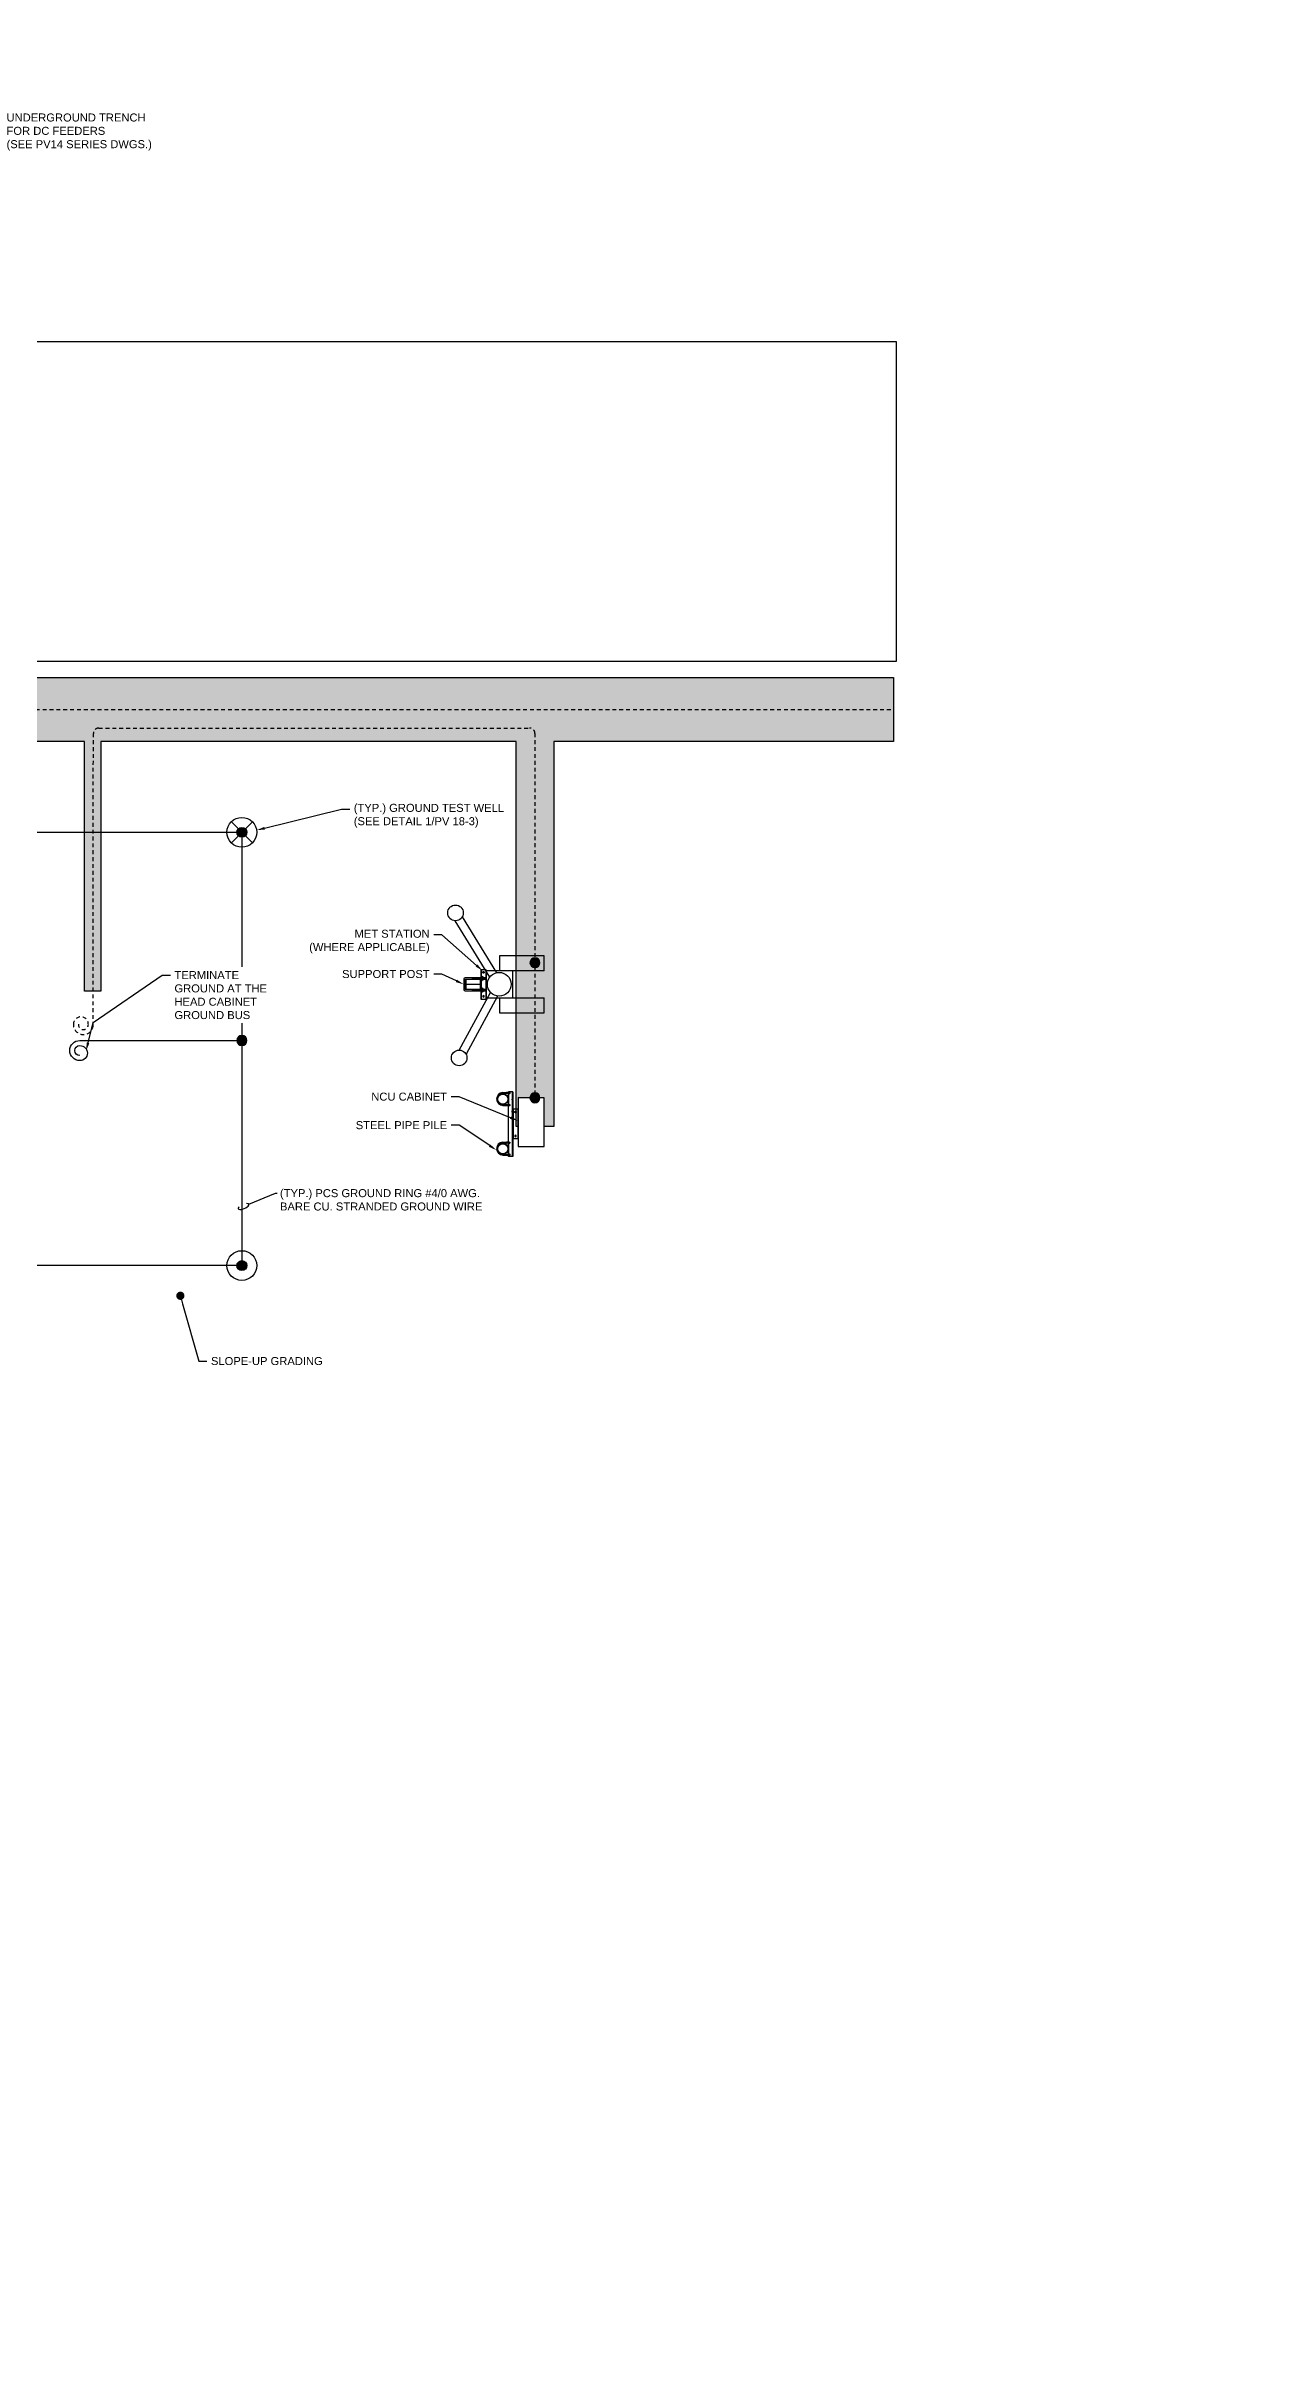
# Model space of a CAD drawing. Header units: feet. Extents: x -17 to 5745, y -41 to 4380.
# Drawn here: x 1877.4 to 1917.5, y 4144.1 to 4219.4 of the extents above; entities that cross this region are included whole.
import ezdxf
from ezdxf import colors
from ezdxf.entities.mleader import LeaderData, LeaderLine
from ezdxf.math import Vec2, Vec3

# ---------------------------------------------------------------- set-up
doc = ezdxf.new("R2010")
doc.units = ezdxf.units.FT
doc.header["$MEASUREMENT"] = 0
doc.set_wipeout_variables(frame=1)
doc.linetypes.add('HIDDEN2', pattern=[0.1875, 0.125, -0.0625])
for name, color, linetype in [('C-ARRY-TABL', 253, 'Continuous'), ('E- AUX. RACK DETAIL', 3, 'Continuous'), ('E-CABL-UG1', 124, 'HIDDEN2'), ('E-CABL-UG4', 64, 'Continuous'), ('E-COMB-BOX', 41, 'Continuous'), ('E-GRND', 3, 'Continuous'), ('E-SOLTEC GATEWAY', 6, 'Continuous'), ('E-TREN', 6, 'Continuous'), ('E-TREN-HATCH', 254, 'Continuous'), ('G-ANNO-TEXT', 1, 'Continuous'), ('G-TEXT', 7, 'Continuous'), ('S-BEAM', 7, 'Continuous'), ('S-BOLT', 93, 'Continuous'), ('S-STEL-ANGL', 3, 'Continuous')]:
    doc.layers.add(name, color=color, linetype=linetype)
doc.styles.add('NEI-A', font='arial.ttf')

# ---------------------------------------------------------------- blocks, each defined once
blk = doc.blocks.new('GRND_ROD')
at = {"linetype": 'Continuous'}
h = blk.add_hatch(color=256, dxfattribs=at)
edge = h.paths.add_edge_path()
edge.add_arc((0, 0), 0.0312, 0, 360)
for radius in [0.0937, 0.0312]:
    blk.add_circle((0, 0), radius, dxfattribs=at)
blk = doc.blocks.new('GRND_TEST_WELL')
at = {"linetype": 'Continuous'}
h = blk.add_hatch(color=256, dxfattribs=at)
edge = h.paths.add_edge_path()
edge.add_arc((0, 0), 0.0312, 0, 360)
for p, q in [((-0.066, 0.066), (0.066, -0.066)), ((-0.066, -0.066), (0.066, 0.066))]:
    blk.add_line(p, q, dxfattribs=at)
for radius in [0.0937, 0.0312]:
    blk.add_circle((0, 0), radius, dxfattribs=at)
blk = doc.blocks.new('BracketAngle_BottomView')
for p, q in [((81.54, 214.54), (70.54, 214.54)), ((72.41, 214.54), (72.41, 214.4)), ((74.41, 214.54), (74.41, 214.4)), ((77.66, 214.54), (77.66, 214.4)), ((79.66, 214.54), (79.66, 214.4))]:
    blk.add_line(p, q)
for points in [[(70.54, 216.4), (81.54, 216.4), (81.54, 214.4), (70.54, 214.4)], [(71.7, 215.68), (71.85, 215.4), (71.7, 215.13), (71.38, 215.13), (71.22, 215.4), (71.38, 215.68)], [(80.38, 215.68), (80.22, 215.4), (80.38, 215.13), (80.7, 215.13), (80.85, 215.4), (80.7, 215.68)]]:
    blk.add_lwpolyline(points, close=True)
for centre in [(71.54, 215.4), (80.54, 215.4)]:
    blk.add_circle(centre, 0.2)
blk = doc.blocks.new('GRND_CONNECTION')
at = {"linetype": 'Continuous'}
h = blk.add_hatch(color=256, dxfattribs=at)
edge = h.paths.add_edge_path()
edge.add_arc((0, 0), 0.0312, 0, 360)
blk.add_circle((0, 0), 0.0312, dxfattribs=at)
blk = doc.blocks.new('Equipment Callout Arrowhead .75')
at = {"color": 0}
blk.add_ellipse((-0.25, 0), major_axis=(0.743, 0), ratio=0.350959, start_param=-0.80282, end_param=3.944413, dxfattribs=at)
blk = doc.blocks.new('Coil Spare')
at = {"color": 64}
for centre, radius, start, end in [((0.125, 0), 0.125, 0, 180), ((0.125, 0), 0.0625, 0, 180), ((0.15625, 0), 0.09375, 180, 0)]:
    blk.add_arc(centre, radius, start, end, dxfattribs=at)
blk = doc.blocks.new('_Dot')
at = {"color": 0, "linetype": 'ByBlock', "lineweight": -2}
blk.add_line((-0.5, 0), (-1, 0), dxfattribs=at)
at = {"color": 0, "linetype": 'ByBlock', "const_width": 0.5}
blk.add_lwpolyline([(-0.25, 0, 1), (0.25, 0, 1)], format="xyb", close=True, dxfattribs=at)

msp = doc.modelspace()

# ---------------------------------------------------------------- hatches: boundary and pattern name
at = {"layer": 'E-TREN-HATCH'}
h = msp.add_hatch(color=256, dxfattribs=at)
h.dxf.hatch_style = 1
h.paths.add_polyline_path([(1875.146, 4198.741), (1905.226, 4198.741), (1905.226, 4196.643), (1894.093, 4196.643), (1894.093, 4184.021), (1892.86, 4184.021), (1892.86, 4196.643), (1879.242, 4196.643), (1879.242, 4188.457), (1878.712, 4188.457), (1878.712, 4196.643), (1875.146, 4196.643)])

# ---------------------------------------------------------------- linework, layer by layer
at = {"layer": 'C-ARRY-TABL'}
msp.add_lwpolyline([(1875.162, 4209.744), (1905.313, 4209.744), (1905.313, 4199.264), (1875.162, 4199.264)], dxfattribs=at)
at = {"layer": 'E- AUX. RACK DETAIL'}
for points in [[(1893.782, 4189.129), (1893.782, 4189.618), (1892.315, 4189.618), (1892.315, 4189.129)], [(1892.751, 4188.237), (1892.751, 4189.129)], [(1890.991, 4186.529), (1892.019, 4188.418)], [(1892.252, 4188.298), (1891.216, 4186.395)], [(1892.315, 4188.237), (1892.315, 4187.748), (1893.782, 4187.748), (1893.782, 4188.237)]]:
    msp.add_lwpolyline(points, dxfattribs=at)
for centre, radius in [((1892.303, 4188.684), 0.389), ((1890.991, 4186.273, -37.658), 0.256)]:
    msp.add_circle(centre, radius, dxfattribs=at)
at = {"layer": 'E-CABL-UG1'}
for points in [[(1863.091, 4194.773), (1863.091, 4195.594, -0.414214), (1865.189, 4197.692), (1905.239, 4197.692)], [(1878.511, 4187.382, 1), (1878.834, 4187.344, 1), (1878.349, 4187.402, 1), (1878.996, 4187.324), (1878.996, 4194.529)]]:
    msp.add_lwpolyline(points, format="xyb", dxfattribs=at)
at = {"layer": 'E-CABL-UG4', "flags": 128}
msp.add_lwpolyline([(1883.867, 4179.466), (1840.331, 4179.466), (1840.331, 4193.664), (1883.867, 4193.664)], close=True, dxfattribs=at)
at = {"layer": 'E-COMB-BOX', "const_width": 0.00437}
msp.add_lwpolyline([(1892.755, 4183.058), (1892.755, 4185.156)], dxfattribs=at)
at = {"layer": 'E-TREN'}
msp.add_lwpolyline([(1875.146, 4198.741), (1905.226, 4198.741), (1905.226, 4196.643), (1894.093, 4196.643), (1894.093, 4184.021), (1892.86, 4184.021), (1892.86, 4196.643), (1879.242, 4196.643), (1879.242, 4188.457), (1878.712, 4188.457), (1878.712, 4196.643), (1875.146, 4196.643)], dxfattribs=at)
at = {"layer": 'S-BEAM'}
for centre, radius in [((1892.424, 4184.921, 37.658), 0.175), ((1892.424, 4184.921, 37.658), 0.166), ((1892.424, 4183.294, 37.658), 0.175), ((1892.424, 4183.294, 37.658), 0.166)]:
    msp.add_circle(centre, radius, dxfattribs=at)
at = {"layer": 'S-BOLT'}
for p, q in [((1891.745, 4188.558), (1891.716, 4188.558)), ((1891.745, 4188.49), (1891.731, 4188.476)), ((1891.745, 4188.477), (1891.731, 4188.463)), ((1891.774, 4188.544), (1891.745, 4188.544)), ((1891.774, 4188.436), (1891.745, 4188.436)), ((1891.774, 4188.436), (1891.774, 4188.544)), ((1892.414, 4185.137, 37.658), (1892.547, 4185.137, 37.658)), ((1892.42, 4185.104, 37.658), (1892.547, 4185.104, 37.658)), ((1892.605, 4185.137, 37.658), (1892.65, 4185.137, 37.658)), ((1892.605, 4185.104, 37.658), (1892.65, 4185.104, 37.658)), ((1892.618, 4185.132, 37.658), (1892.64, 4185.132, 37.658)), ((1892.618, 4185.11, 37.658), (1892.64, 4185.11, 37.658)), ((1892.424, 4184.744, 37.658), (1892.65, 4184.744, 37.658)), ((1892.425, 4184.711, 37.658), (1892.65, 4184.711, 37.658)), ((1892.618, 4184.738, 37.658), (1892.64, 4184.738, 37.658)), ((1892.618, 4184.717, 37.658), (1892.64, 4184.717, 37.658)), ((1892.414, 4183.511, 37.658), (1892.547, 4183.511, 37.658)), ((1892.42, 4183.478, 37.658), (1892.547, 4183.478, 37.658)), ((1892.424, 4183.117, 37.658), (1892.65, 4183.117, 37.658)), ((1892.425, 4183.085, 37.658), (1892.65, 4183.085, 37.658)), ((1892.605, 4183.511, 37.658), (1892.65, 4183.511, 37.658)), ((1892.605, 4183.478, 37.658), (1892.65, 4183.478, 37.658)), ((1892.618, 4183.505, 37.658), (1892.64, 4183.505, 37.658)), ((1892.618, 4183.483, 37.658), (1892.64, 4183.483, 37.658)), ((1892.618, 4183.112, 37.658), (1892.64, 4183.112, 37.658)), ((1892.618, 4183.09, 37.658), (1892.64, 4183.09, 37.658))]:
    msp.add_line(p, q, dxfattribs=at)
at = {"layer": 'S-BOLT', "linetype": 'HIDDEN2'}
for p, q in [((1892.605, 4185.137, 37.658), (1892.547, 4185.137, 37.658)), ((1892.605, 4185.104, 37.658), (1892.547, 4185.104, 37.658)), ((1892.591, 4184.711, 37.658), (1892.547, 4184.711, 37.658)), ((1892.605, 4183.511, 37.658), (1892.547, 4183.511, 37.658)), ((1892.605, 4183.478, 37.658), (1892.547, 4183.478, 37.658)), ((1892.591, 4183.085, 37.658), (1892.547, 4183.085, 37.658))]:
    msp.add_line(p, q, dxfattribs=at)
at = {"layer": 'S-BOLT'}
for points in [[(1891.716, 4188.558), (1891.716, 4188.422)], [(1891.716, 4188.422), (1891.745, 4188.422), (1891.745, 4188.558)], [(1891.731, 4188.558), (1891.731, 4188.422)], [(1891.774, 4188.468), (1891.875, 4188.468), (1891.875, 4188.512), (1891.774, 4188.512)], [(1892.759, 4184.366), (1892.759, 4184.23)]]:
    msp.add_lwpolyline(points, dxfattribs=at)
at = {"layer": 'S-BOLT', "flags": 128}
for points in [[(1892.64, 4185.099), (1892.618, 4185.099), (1892.618, 4185.143), (1892.64, 4185.143)], [(1892.64, 4185.143), (1892.64, 4185.099)], [(1892.65, 4185.137), (1892.65, 4185.104)], [(1892.64, 4184.706), (1892.618, 4184.706), (1892.618, 4184.749), (1892.64, 4184.749)], [(1892.64, 4184.749), (1892.64, 4184.706)], [(1892.65, 4184.744), (1892.65, 4184.711)], [(1892.64, 4183.473), (1892.618, 4183.473), (1892.618, 4183.516), (1892.64, 4183.516)], [(1892.64, 4183.079), (1892.618, 4183.079), (1892.618, 4183.123), (1892.64, 4183.123)], [(1892.64, 4183.516), (1892.64, 4183.473)], [(1892.64, 4183.123), (1892.64, 4183.079)], [(1892.65, 4183.511), (1892.65, 4183.478)], [(1892.65, 4183.117), (1892.65, 4183.085)]]:
    msp.add_lwpolyline(points, dxfattribs=at)
at = {"layer": 'S-BOLT'}
for centre, radius, start, end in [((1892.43, 4184.924, 37.658), 0.213, 94.33379, 268.47546), ((1892.427, 4184.924, 37.658), 0.18, 92.28594, 269.12375), ((1892.43, 4183.298, 37.658), 0.213, 94.33379, 268.47546), ((1892.427, 4183.298, 37.658), 0.18, 92.28594, 269.12375)]:
    msp.add_arc(centre, radius, start, end, dxfattribs=at)
at = {"layer": 'S-STEL-ANGL', "linetype": 'HIDDEN2'}
for p, q in [((1892.605, 4185.104, 37.658), (1892.605, 4185.137, 37.658)), ((1892.605, 4184.711, 37.658), (1892.605, 4184.744, 37.658)), ((1892.723, 4184.893, 37.658), (1892.723, 4184.925, 37.658)), ((1892.723, 4184.499, 37.658), (1892.723, 4184.532, 37.658)), ((1892.747, 4184.893, 37.658), (1892.747, 4184.925, 37.658)), ((1892.747, 4184.499, 37.658), (1892.747, 4184.532, 37.658)), ((1892.605, 4183.478, 37.658), (1892.605, 4183.511, 37.658)), ((1892.605, 4183.085, 37.658), (1892.605, 4183.117, 37.658))]:
    msp.add_line(p, q, dxfattribs=at)
at = {"layer": 'S-STEL-ANGL'}
for p, q in [((1892.723, 4185.164, 37.658), (1892.723, 4184.925, 37.658)), ((1892.723, 4184.893, 37.658), (1892.723, 4184.532, 37.658)), ((1892.723, 4184.499, 37.658), (1892.723, 4183.045, 37.658))]:
    msp.add_line(p, q, dxfattribs=at)
for points in [[(1892.605, 4184.925), (1892.605, 4185.164)], [(1892.747, 4185.164), (1892.605, 4185.164)], [(1892.747, 4185.164), (1892.747, 4184.925)], [(1892.605, 4183.045), (1892.605, 4184.893)], [(1892.747, 4184.893), (1892.747, 4184.532)], [(1892.747, 4184.499), (1892.747, 4183.045)], [(1892.747, 4183.045), (1892.605, 4183.045)]]:
    msp.add_lwpolyline(points, dxfattribs=at)
for points in [[(1892.606, 4185.156), (1892.606, 4184.692), (1892.613, 4184.692), (1892.613, 4185.156)], [(1892.606, 4183.529), (1892.606, 4183.065), (1892.613, 4183.065), (1892.613, 4183.529)]]:
    msp.add_lwpolyline(points, close=True, dxfattribs=at)

# ---------------------------------------------------------------- block references
at = {"layer": 'E-GRND'}
for name, p, xscale, yscale, zscale, rotation in [('GRND_TEST_WELL', (1883.867, 4193.664), 5.214970900475605, 5.214970900475605, 5.214970900475605, 270), ('GRND_CONNECTION', (1893.476, 4189.392), -5.259062130537732, 5.259062130537732, 5.259062130537732, 180), ('GRND_ROD', (1883.867, 4179.466), 5.214970900475605, 5.214970900475605, 5.214970900475605, 270)]:
    msp.add_blockref(name, p, dxfattribs=dict(at, xscale=xscale, yscale=yscale, zscale=zscale, rotation=rotation))
at = {"layer": 'S-STEL-ANGL', "xscale": -0.08741792291666667, "yscale": 0.08741792291666667, "zscale": 0.08741792291666667, "rotation": 270}
msp.add_blockref('BracketAngle_BottomView', (1874.005, 4177.46, 37.658), dxfattribs=at)

# ---------------------------------------------------------------- leaders
at = {"layer": 'G-ANNO-TEXT'}
ml = msp.add_multileader_mtext('Standard', dxfattribs=at)
ml.set_content('\\A1;UNDERGROUND TRENCH FOR DC FEEDERS \\P(SEE PV14 SERIES DWGS.)', color=256, style='NEI-A')
ml.set_leader_properties()
ml.set_arrow_properties(name='Equipment Callout Arrowhead .75')
ml.build(insert=Vec2(0, 0))
ml.multileader.update_dxf_attribs({"dogleg_length": 0.0625, "arrow_head_size": 0.255})
ctx = ml.context
ctx.base_point, ctx.char_height, ctx.arrow_head_size, ctx.landing_gap_size, ctx.plane_origin = Vec3(1876.064, 4217.05), 0.26225, 0.255, 0.09, Vec3(1879.968, 4227.249)
notes = []
notes.append((ctx, [(0, (1, 1, 0), (1876.001, 4217.05), (1, 0), 0.0625, [(1, [(1874.262, 4215.773), (1871.068, 4217.05)], 0, [])])]))
ctx.mtext.insert, ctx.mtext.width, ctx.mtext.defined_height, ctx.mtext.flow_direction = Vec3(1876.154, 4217.22), 4.75342, 2.138, 5
ml = msp.add_multileader_mtext('Standard', dxfattribs=at)
ml.set_content('\\A1;(TYP.) PCS GROUND RING #4/0 AWG. BARE CU. STRANDED GROUND WIRE ', color=256, style='NEI-A')
ml.set_leader_properties()
ml.set_arrow_properties(name='Equipment Callout Arrowhead .75')
ml.build(insert=Vec2(0, 0))
ml.multileader.update_dxf_attribs({"dogleg_length": 0.0625, "arrow_head_size": 0.255})
ctx = ml.context
ctx.base_point, ctx.char_height, ctx.arrow_head_size, ctx.landing_gap_size, ctx.plane_origin = Vec3(1885.027, 4181.838), 0.26225, 0.255, 0.09, Vec3(1882.484, 4190.455)
notes.append((ctx, [(0, (1, 1, 0), (1884.965, 4181.838), (1, 0), 0.0625, [(0, [(1883.861, 4181.376)], 0, [])])]))
ctx.mtext.insert, ctx.mtext.width, ctx.mtext.defined_height, ctx.mtext.flow_direction = Vec3(1885.117, 4181.971), 7.08237, 2.138, 5
for ctx, leaders in notes:
    for number, flags, end, landing, length, lines in leaders:
        leader = LeaderData()
        leader.index, (leader.has_last_leader_line, leader.has_dogleg_vector, leader.attachment_direction) = number, flags
        leader.last_leader_point, leader.dogleg_vector, leader.dogleg_length = Vec3(end), Vec3(landing), length
        for number, points, colour, breaks in lines:
            line = LeaderLine()
            line.index, line.vertices, line.color, line.breaks = number, Vec3.list(points), colors.encode_raw_color(colour), breaks
            leader.lines.append(line)
        ctx.leaders.append(leader)

# ---------------------------------------------------------------- next in the draw order: leaders
ml = msp.add_multileader_mtext('Standard', dxfattribs=at)
ml.set_content('\\A1;MET STATION (WHERE APPLICABLE)', color=256, style='NEI-A')
ml.set_leader_properties()
ml.build(insert=Vec2(0, 0))
ml.multileader.update_dxf_attribs({"dogleg_length": 3.071, "arrow_head_size": 0.269})
ctx = ml.context
ctx.base_point, ctx.char_height, ctx.arrow_head_size, ctx.landing_gap_size, ctx.plane_origin = Vec3(1885.975, 4190.302), 0.26225, 0.269, 0.134, Vec3(1858.011, 4240.533)
ctx.text_align_type = 2
notes = []
notes.append((ctx, [(0, (1, 1, 0), (1890.426, 4190.302), (-1, 0), 0.269, [(1, [(1891.761, 4189.124)], 0, [])])]))
ctx.mtext.insert, ctx.mtext.width, ctx.mtext.alignment, ctx.mtext.flow_direction = Vec3(1890.023, 4190.472), 3.93893, 3, 5
ctx.mtext.has_bg_fill, ctx.mtext.bg_color, ctx.mtext.bg_scale_factor, ctx.mtext.bg_transparency, ctx.mtext.use_window_bg_color = 1, -1073741824, 1.5, 0, 1
ml = msp.add_multileader_mtext('Standard', dxfattribs=at)
ml.set_content('\\A1;STEEL PIPE PILE', color=256, style='NEI-A')
ml.set_leader_properties()
ml.build(insert=Vec2(0, 0))
ml.multileader.update_dxf_attribs({"dogleg_length": 3.071, "arrow_head_size": 0.269})
ctx = ml.context
ctx.base_point, ctx.char_height, ctx.arrow_head_size, ctx.landing_gap_size, ctx.plane_origin = Vec3(1887.501, 4184.065), 0.26225, 0.269, 0.134, Vec3(1858.58, 4233.164)
ctx.text_align_type = 2
notes.append((ctx, [(0, (1, 1, 0), (1890.995, 4184.065), (-1, 0), 0.269, [(1, [(1892.215, 4183.246)], 0, [])])]))
ctx.mtext.insert, ctx.mtext.width, ctx.mtext.alignment, ctx.mtext.flow_direction = Vec3(1890.593, 4184.199), 2.97632, 3, 5
ctx.mtext.has_bg_fill, ctx.mtext.bg_color, ctx.mtext.bg_scale_factor, ctx.mtext.bg_transparency, ctx.mtext.use_window_bg_color = 1, -1073741824, 1.5, 0, 1
ml = msp.add_multileader_mtext('Standard', dxfattribs=at)
ml.set_content('\\A1;SLOPE-UP GRADING ', color=256, style='NEI-A')
ml.set_leader_properties()
ml.set_arrow_properties(name='DOT')
ml.build(insert=Vec2(0, 0))
ml.multileader.update_dxf_attribs({"dogleg_length": 3.071, "arrow_head_size": 0.269})
ctx = ml.context
ctx.base_point, ctx.char_height, ctx.arrow_head_size, ctx.landing_gap_size, ctx.plane_origin = Vec3(1882.72, 4176.336), 0.26225, 0.269, 0.134, Vec3(1917.204, 4226.254)
notes.append((ctx, [(0, (1, 1, 0), (1882.452, 4176.336), (1, 0), 0.269, [(1, [(1881.852, 4178.477)], 0, [])])]))
ctx.mtext.insert, ctx.mtext.width, ctx.mtext.flow_direction = Vec3(1882.855, 4176.469), 3.62391, 5
ctx.mtext.has_bg_fill, ctx.mtext.bg_color, ctx.mtext.bg_scale_factor, ctx.mtext.bg_transparency, ctx.mtext.use_window_bg_color = 1, -1073741824, 1.5, 0, 1
for ctx, leaders in notes:
    for number, flags, end, landing, length, lines in leaders:
        leader = LeaderData()
        leader.index, (leader.has_last_leader_line, leader.has_dogleg_vector, leader.attachment_direction) = number, flags
        leader.last_leader_point, leader.dogleg_vector, leader.dogleg_length = Vec3(end), Vec3(landing), length
        for number, points, colour, breaks in lines:
            line = LeaderLine()
            line.index, line.vertices, line.color, line.breaks = number, Vec3.list(points), colors.encode_raw_color(colour), breaks
            leader.lines.append(line)
        ctx.leaders.append(leader)

# ---------------------------------------------------------------- next in the draw order: wipeouts: each hides what was drawn before it
msp.add_wipeout([(1893.782, 4184.967), (1892.922, 4184.967), (1892.922, 4183.246), (1893.782, 4183.246), (1893.782, 4183.246)]).translate(0, 0, 37.658).dxf.layer = 'E-SOLTEC GATEWAY'

# ---------------------------------------------------------------- next in the draw order: linework, layer by layer
at = {"layer": 'E- AUX. RACK DETAIL'}
msp.add_circle((1890.871, 4191.025, -37.658), 0.256, dxfattribs=at)
at = {"layer": 'S-BOLT'}
for p, q in [((1891.745, 4188.94), (1891.716, 4188.94)), ((1891.745, 4188.872), (1891.73, 4188.858)), ((1891.745, 4188.859), (1891.73, 4188.846)), ((1891.774, 4188.926), (1891.745, 4188.926)), ((1891.774, 4188.818), (1891.774, 4188.926)), ((1891.774, 4188.818), (1891.745, 4188.818))]:
    msp.add_line(p, q, dxfattribs=at)
for points in [[(1891.716, 4188.94), (1891.716, 4188.804)], [(1891.716, 4188.804), (1891.745, 4188.804), (1891.745, 4188.94)], [(1891.73, 4188.94), (1891.73, 4188.804)], [(1891.774, 4188.85), (1891.875, 4188.85), (1891.875, 4188.894), (1891.774, 4188.894)]]:
    msp.add_lwpolyline(points, dxfattribs=at)

# ---------------------------------------------------------------- next in the draw order: block references
at = {"layer": 'E-GRND', "xscale": -5.259062130537732, "yscale": 5.259062130537732, "zscale": 5.259062130537732, "rotation": 180}
msp.add_blockref('GRND_CONNECTION', (1893.476, 4184.966), dxfattribs=at)
at = {"layer": 'S-STEL-ANGL', "xscale": -0.08741792291666667, "yscale": 0.08741792291666667, "zscale": 0.08741792291666667, "rotation": 270}
msp.add_blockref('BracketAngle_BottomView', (1872.961, 4182.034), dxfattribs=at)

# ---------------------------------------------------------------- next in the draw order: leaders
at = {"layer": 'G-ANNO-TEXT'}
ml = msp.add_multileader_mtext('Standard', dxfattribs=at)
ml.set_content('\\A1;SUPPORT POST', color=256, style='NEI-A')
ml.set_leader_properties()
ml.build(insert=Vec2(0, 0))
ml.multileader.update_dxf_attribs({"dogleg_length": 3.071, "arrow_head_size": 0.269})
ctx = ml.context
ctx.base_point, ctx.char_height, ctx.arrow_head_size, ctx.landing_gap_size, ctx.plane_origin = Vec3(1887.043, 4189.019), 0.26225, 0.269, 0.134, Vec3(1857.661, 4238.876)
ctx.text_align_type = 2
notes = []
notes.append((ctx, [(0, (1, 1, 0), (1890.426, 4189.019), (-1, 0), 0.269, [(1, [(1891.142, 4188.681)], 0, [])])]))
ctx.mtext.insert, ctx.mtext.width, ctx.mtext.alignment, ctx.mtext.flow_direction = Vec3(1890.023, 4189.152), 2.86559, 3, 5
ctx.mtext.has_bg_fill, ctx.mtext.bg_color, ctx.mtext.bg_scale_factor, ctx.mtext.bg_transparency, ctx.mtext.use_window_bg_color = 1, -1073741824, 1.5, 0, 1
ml = msp.add_multileader_mtext('Standard', dxfattribs=at)
ml.set_content('\\A1;NCU CABINET ', color=256, style='NEI-A')
ml.set_leader_properties()
ml.build(insert=Vec2(0, 0))
ml.multileader.update_dxf_attribs({"dogleg_length": 3.071, "arrow_head_size": 0.269})
ctx = ml.context
ctx.base_point, ctx.char_height, ctx.arrow_head_size, ctx.landing_gap_size, ctx.plane_origin = Vec3(1888.01, 4185.001), 0.26225, 0.269, 0.134, Vec3(1859.754, 4233.164)
ctx.text_align_type = 2
notes.append((ctx, [(0, (1, 1, 0), (1890.995, 4185.001), (-1, 0), 0.269, [(1, [(1892.922, 4184.21)], 0, [])])]))
ctx.mtext.insert, ctx.mtext.width, ctx.mtext.alignment, ctx.mtext.flow_direction = Vec3(1890.593, 4185.134), 2.47865, 3, 5
ctx.mtext.has_bg_fill, ctx.mtext.bg_color, ctx.mtext.bg_scale_factor, ctx.mtext.bg_transparency, ctx.mtext.use_window_bg_color = 1, -1073741824, 1.5, 0, 1
for ctx, leaders in notes:
    for number, flags, end, landing, length, lines in leaders:
        leader = LeaderData()
        leader.index, (leader.has_last_leader_line, leader.has_dogleg_vector, leader.attachment_direction) = number, flags
        leader.last_leader_point, leader.dogleg_vector, leader.dogleg_length = Vec3(end), Vec3(landing), length
        for number, points, colour, breaks in lines:
            line = LeaderLine()
            line.index, line.vertices, line.color, line.breaks = number, Vec3.list(points), colors.encode_raw_color(colour), breaks
            leader.lines.append(line)
        ctx.leaders.append(leader)

# ---------------------------------------------------------------- next in the draw order: hatches: boundary and pattern name
at = {"layer": 'S-BOLT'}
h = msp.add_hatch(dxfattribs=at)
h.set_pattern_fill('ANSI31', color=256, scale=0.087418, angle=-90)
h.set_pattern_definition([(315, (1852.632466, 4190.560388), (0.0077267258, 0.0077267258), [])])
h.paths.add_polyline_path([(1891.42, 4188.468), (1891.42, 4188.512), (1891.704, 4188.512), (1891.704, 4188.468)])
h.paths.add_polyline_path([(1891.774, 4188.468), (1891.774, 4188.512), (1891.875, 4188.512), (1891.875, 4188.468)])
h.paths.add_polyline_path([(1891.774, 4188.85), (1891.774, 4188.894), (1891.875, 4188.894), (1891.875, 4188.85)])
h.paths.add_polyline_path([(1891.42, 4188.894), (1891.704, 4188.894), (1891.704, 4188.85), (1891.42, 4188.85)])

# ---------------------------------------------------------------- next in the draw order: linework, layer by layer
at = {"layer": 'E- AUX. RACK DETAIL'}
for points in [[(1891.995, 4188.921), (1890.864, 4190.769)], [(1891.093, 4190.897), (1892.216, 4189.063)]]:
    msp.add_lwpolyline(points, dxfattribs=at)
at = {"layer": 'E- AUX. RACK DETAIL', "elevation": 37.658}
msp.add_lwpolyline([(1892.922, 4184.97), (1892.922, 4183.373), (1893.782, 4183.367), (1893.782, 4184.964)], close=True, dxfattribs=at)
at = {"layer": 'E-CABL-UG1'}
msp.add_lwpolyline([(1878.996, 4194.529), (1879.001, 4196.905, -0.414214), (1879.176, 4197.08), (1893.301, 4197.08, -0.414214), (1893.476, 4196.905), (1893.476, 4184.966)], format="xyb", dxfattribs=at)
at = {"layer": 'G-TEXT', "flags": 128}
msp.add_lwpolyline([(1891.704, 4188.845), (1891.704, 4188.517), (1891.689, 4188.517), (1891.689, 4188.653, 0.414214), (1891.667, 4188.675), (1891.227, 4188.675, 0.414214), (1891.205, 4188.653), (1891.205, 4188.517), (1891.191, 4188.517), (1891.191, 4188.845), (1891.205, 4188.845), (1891.205, 4188.708, 0.414214), (1891.227, 4188.687), (1891.667, 4188.687, 0.414214), (1891.689, 4188.708), (1891.689, 4188.845), (1891.704, 4188.845)], format="xyb", dxfattribs=at)
at = {"layer": 'S-BOLT'}
for p, q in [((1891.142, 4188.85), (1891.142, 4188.512)), ((1891.185, 4188.85), (1891.185, 4188.512))]:
    msp.add_line(p, q, dxfattribs=at)
for points in [[(1891.185, 4188.85), (1891.704, 4188.85), (1891.704, 4188.894), (1891.185, 4188.894)], [(1891.42, 4188.894), (1891.42, 4188.85)], [(1891.185, 4188.468), (1891.704, 4188.468), (1891.704, 4188.512), (1891.185, 4188.512)], [(1891.42, 4188.512), (1891.42, 4188.468)]]:
    msp.add_lwpolyline(points, dxfattribs=at)
for centre, start, end in [((1891.185, 4188.85), 90, 180), ((1891.185, 4188.512), 180, 270)]:
    msp.add_arc(centre, 0.0437, start, end, dxfattribs=at)

# ---------------------------------------------------------------- next in the draw order: leaders
at = {"layer": 'G-ANNO-TEXT'}
ml = msp.add_multileader_mtext('Standard', dxfattribs=at)
ml.set_content('\\A1;TERMINATE GROUND AT THE HEAD CABINET GROUND BUS', color=256, style='NEI-A')
ml.set_leader_properties()
ml.build(insert=Vec2(0, 0))
ml.multileader.update_dxf_attribs({"dogleg_length": 3.071, "arrow_head_size": 0.269})
ctx = ml.context
ctx.base_point, ctx.char_height, ctx.arrow_head_size, ctx.landing_gap_size, ctx.plane_origin = Vec3(1881.523, 4188.984), 0.26225, 0.269, 0.134, Vec3(1886.575, 4207.708)
notes = []
notes.append((ctx, [(1, (1, 1, 0), (1881.255, 4188.984), (1, 0), 0.269, [(1, [(1878.76, 4186.503), (1878.996, 4187.428)], 0, [])])]))
ctx.mtext.insert, ctx.mtext.width, ctx.mtext.defined_height, ctx.mtext.flow_direction = Vec3(1881.658, 4189.118), 3.71583, 0.605, 5
ctx.mtext.has_bg_fill, ctx.mtext.bg_color, ctx.mtext.bg_scale_factor, ctx.mtext.bg_transparency, ctx.mtext.use_window_bg_color = 1, -1073741824, 1.5, 0, 1
for ctx, leaders in notes:
    for number, flags, end, landing, length, lines in leaders:
        leader = LeaderData()
        leader.index, (leader.has_last_leader_line, leader.has_dogleg_vector, leader.attachment_direction) = number, flags
        leader.last_leader_point, leader.dogleg_vector, leader.dogleg_length = Vec3(end), Vec3(landing), length
        for number, points, colour, breaks in lines:
            line = LeaderLine()
            line.index, line.vertices, line.color, line.breaks = number, Vec3.list(points), colors.encode_raw_color(colour), breaks
            leader.lines.append(line)
        ctx.leaders.append(leader)

# ---------------------------------------------------------------- next in the draw order: linework, layer by layer
at = {"layer": 'E-CABL-UG4', "flags": 128}
msp.add_lwpolyline([(1878.556, 4186.841), (1883.87, 4186.841)], dxfattribs=at)

# ---------------------------------------------------------------- next in the draw order: block references
at = {"layer": 'E-CABL-UG4', "xscale": -2.629531065268866, "yscale": 2.629531065268866, "zscale": 2.629531065268866, "rotation": 90}
msp.add_blockref('Coil Spare', (1878.556, 4186.841), dxfattribs=at)
at = {"layer": 'E-GRND', "xscale": -5.259062130537732, "yscale": 5.259062130537732, "zscale": 5.259062130537732, "rotation": 180}
msp.add_blockref('GRND_CONNECTION', (1883.87, 4186.841), dxfattribs=at)

# ---------------------------------------------------------------- next in the draw order: leaders
at = {"layer": 'G-TEXT', "color": 253}
ml = msp.add_multileader_mtext('Standard', dxfattribs=at)
ml.set_content('ARRAY ROAD', color=253, style='NEI-A')
ml.set_leader_properties()
ml.set_arrow_properties(name='DOT')
ml.build(insert=Vec2(0, 0))
ml.multileader.update_dxf_attribs({"dogleg_length": 0.36, "arrow_head_size": 0.351})
ctx = ml.context
ctx.base_point, ctx.char_height, ctx.arrow_head_size, ctx.landing_gap_size, ctx.plane_origin = Vec3(2061.552, 4344.419), 0.7021, 0.351, 0.00546, Vec3(2057.446, 4339.45)
notes = []
notes.append((ctx, [(0, (0, 0, 0), (0, 0), (1, 0), 1, [])]))
ctx.mtext.insert, ctx.mtext.width, ctx.mtext.flow_direction = Vec3(2061.557, 4344.776), 6.44019, 5
ctx.mtext.has_bg_fill, ctx.mtext.bg_color, ctx.mtext.bg_scale_factor, ctx.mtext.bg_transparency, ctx.mtext.use_window_bg_color = 1, -1073741824, 1.5, 0, 1
for ctx, leaders in notes:
    for number, flags, end, landing, length, lines in leaders:
        leader = LeaderData()
        leader.index, (leader.has_last_leader_line, leader.has_dogleg_vector, leader.attachment_direction) = number, flags
        leader.last_leader_point, leader.dogleg_vector, leader.dogleg_length = Vec3(end), Vec3(landing), length
        for number, points, colour, breaks in lines:
            line = LeaderLine()
            line.index, line.vertices, line.color, line.breaks = number, Vec3.list(points), colors.encode_raw_color(colour), breaks
            leader.lines.append(line)
        ctx.leaders.append(leader)

# ---------------------------------------------------------------- next in the draw order: linework, layer by layer
at = {"layer": 'E- AUX. RACK DETAIL'}
msp.add_lwpolyline([(1893.782, 4189.129), (1891.879, 4189.129), (1891.879, 4188.237), (1893.782, 4188.237)], dxfattribs=at)

# ---------------------------------------------------------------- next in the draw order: leaders
at = {"layer": 'G-ANNO-TEXT'}
ml = msp.add_multileader_mtext('Standard', dxfattribs=at)
ml.set_content('{\\C7;(TYP.) GROUND TEST WELL \\P(SEE DETAIL 1/PV 18-3) }', color=256, style='NEI-A')
ml.set_leader_properties(color=256)
ml.build(insert=Vec2(0, 0))
ml.multileader.update_dxf_attribs({"dogleg_length": 0.269, "arrow_head_size": 0.269})
ctx = ml.context
ctx.base_point, ctx.char_height, ctx.arrow_head_size, ctx.landing_gap_size, ctx.plane_origin = Vec3(1887.401, 4194.427), 0.26225, 0.269, 0.134, Vec3(1883.886, 4193.582)
notes = []
notes.append((ctx, [(1, (1, 1, 0), (1887.133, 4194.427), (1, 0), 0.269, [(0, [(1884.351, 4193.734)], 0, [])])]))
ctx.mtext.insert, ctx.mtext.flow_direction = Vec3(1887.536, 4194.597), 5
ctx.mtext.has_bg_fill, ctx.mtext.bg_color, ctx.mtext.bg_scale_factor, ctx.mtext.bg_transparency, ctx.mtext.use_window_bg_color = 1, -1073741824, 1.5, 0, 1
for ctx, leaders in notes:
    for number, flags, end, landing, length, lines in leaders:
        leader = LeaderData()
        leader.index, (leader.has_last_leader_line, leader.has_dogleg_vector, leader.attachment_direction) = number, flags
        leader.last_leader_point, leader.dogleg_vector, leader.dogleg_length = Vec3(end), Vec3(landing), length
        for number, points, colour, breaks in lines:
            line = LeaderLine()
            line.index, line.vertices, line.color, line.breaks = number, Vec3.list(points), colors.encode_raw_color(colour), breaks
            leader.lines.append(line)
        ctx.leaders.append(leader)

doc.saveas('drawing.dxf')
